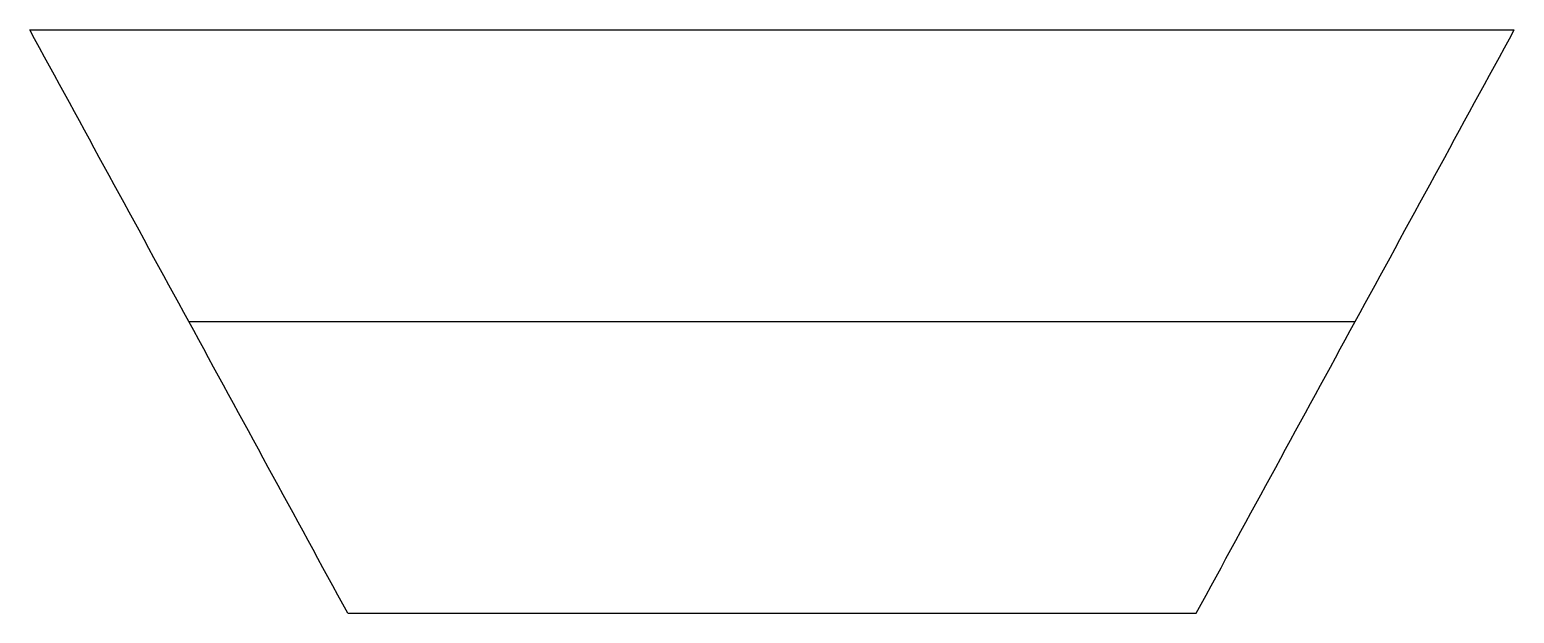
# Model space of a CAD drawing. Header units: inches. Extents: x 5 to 12, y -14.2 to 5.
# Drawn here: x 5.01 to 12.01, y 2.27 to 5.02 of the extents above; entities outside this region: 1.
import ezdxf

# ---------------------------------------------------------------- set-up
doc = ezdxf.new("R2010")
doc.units = ezdxf.units.IN
doc.header["$MEASUREMENT"] = 0

msp = doc.modelspace()

# ---------------------------------------------------------------- linework, layer by layer
for p, q in [((6.5456, 5.0204, 0.0708), (6.5456, 5.0204, 0.0708)), ((11.1428, -14.1603, -1.75), (11.1428, -14.1603, -1.75))]:
    msp.add_line(p, q)
at = {"extrusion": (6.12323e-17, 1, -1.83697e-16)}
for centre, radius in [((-8.5104, 0.0044, 5.0237), 3.5), ((-8.5104, 0.0044, 3.6487), 2.75), ((-8.5104, 0.0044, 2.2737), 2)]:
    msp.add_arc(centre, radius, 0, 180, dxfattribs=at)
for points in [[(6.5104, 2.2737, 0.0044), (5.7604, 3.6487, 0.0044), (5.0104, 5.0237, 0.0044)], [(10.5104, 2.2737, 0.0044), (11.2604, 3.6487, 0.0044), (12.0104, 5.0237, 0.0044)]]:
    msp.add_spline(points, degree=3)

doc.saveas('drawing.dxf')
